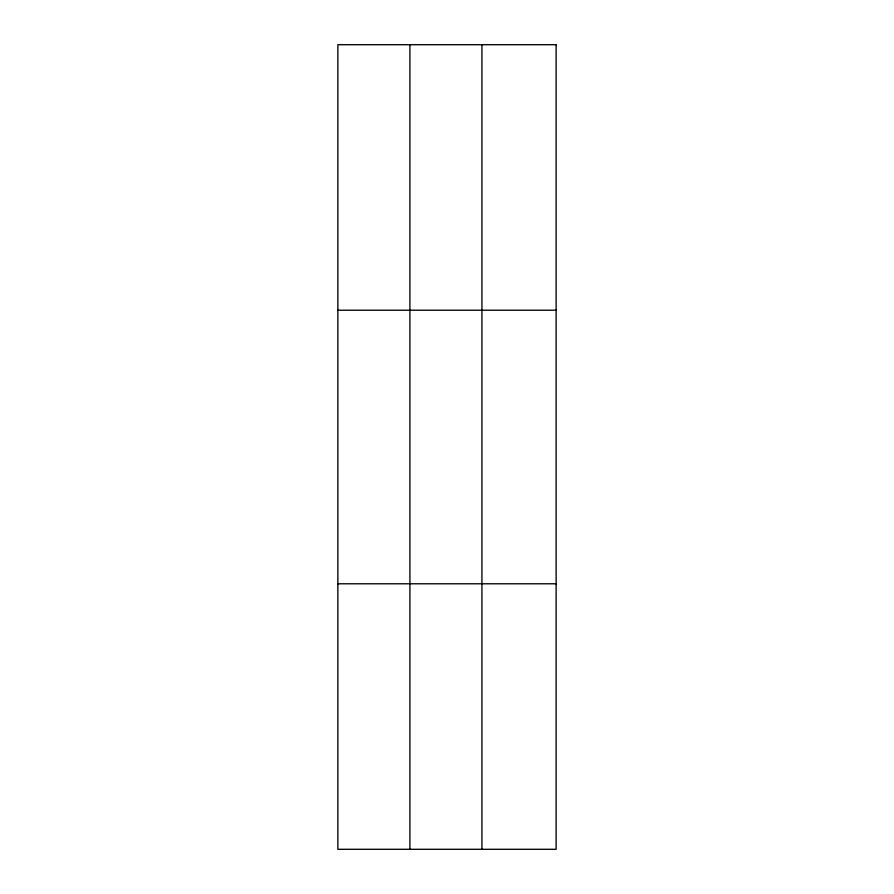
<?xml version="1.0" encoding="UTF-8"?>
<svg xmlns="http://www.w3.org/2000/svg" width="894" height="894" viewBox="0 0 894 894"><rect width="100%" height="100%" fill="white"/><g stroke="black" fill="none" stroke-linecap="round" stroke-linejoin="round"><path stroke-width="1.34" d="M409.899 849.3L409.899 44.7M481.922 849.3L481.922 44.7M337.865 310.218L556.135 310.218M337.865 583.782L556.135 583.782M556.135 44.7L556.135 849.3L337.865 849.3L337.865 44.7L556.135 44.7"/></g></svg>
